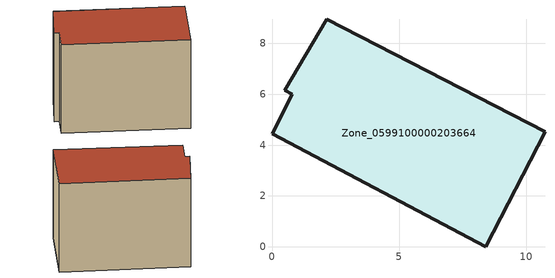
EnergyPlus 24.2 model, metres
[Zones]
Zone_0599100000203664
 floor ground (C_G): 2.15,8.95 10.73,4.52 8.4,0 0,4.45 0.8,6 0.49,6.16 z0
 wall outside (C_F): 0,4.45 8.4,0 10.73,4.52 2.15,8.95 0.49,6.16 0.8,6 0,4.45 z0:7.42
 roof outside (C_R): 2.15,8.95 0.49,6.16 0.8,6 0,4.45 8.4,0 10.73,4.52 z7.42
[BUILDING]
Pand.0599100000203664: North Axis=0; Terrain=City; Loads Convergence Tolerance Value=0.04; Temperature Convergence Tolerance Value=0.4; Solar Distribution=FullExterior; Maximum Number of Warmup Days=25; Minimum Number of Warmup Days=1
[Site:Location]
Rotterdam.The.Hague.AP_ZH_NLD Design_Conditions: Latitude=51.96; Longitude=4.45; Time Zone=1; Elevation=-4.5
[SITE:GROUNDTEMPERATURE:BUILDINGSURFACE]
18, 18, 18, 18, 18, 18, 18, 18, 18, 18, 18, 18
[MATERIAL] Thermal Absorptance=0.9; Solar Absorptance=0.7; Visible Absorptance=0.7
Name | Roughness | Thickness | Conductivity | Density | Specific Heat
G.TI.1946 | MediumSmooth | 0.15 | 1 | 540 | 1210
F.TI.1946 | Rough | 0.3 | 0.857143 | 1920 | 840
R.TI.1946 | MediumRough | 0.2 | 0.1 | 1500 | 1000
[CONSTRUCTION]
C_G: G.TI.1946
C_F: F.TI.1946
C_R: R.TI.1946
[ZONE]
Zone_0599100000203664: Type=1; Multiplier=1; Ceiling Height=Autocalculate; Volume=Autocalculate; Floor Area=autocalculate; Part of Total Floor Area=Yes
[ZONEINFILTRATION:DESIGNFLOWRATE]
Infil_Zone_0599100000203664: Zone or ZoneList or Space or SpaceList=Zone_0599100000203664; Schedule=AlwaysOn; Design Flow Rate Calculation Method=Flow/Area; Flow Rate per Floor Area=0.003; Constant Term Coefficient=1; Temperature Term Coefficient=0; Velocity Term Coefficient=0; Velocity Squared Term Coefficient=0
[HVACTEMPLATE:ZONE:IDEALLOADSAIRSYSTEM]
Zone_0599100000203664: Maximum Heating Supply Air Temperature=50; Minimum Cooling Supply Air Temperature=13; Maximum Heating Supply Air Humidity Ratio=0.0156; Minimum Cooling Supply Air Humidity Ratio=0.0077; Heating Limit=NoLimit; Cooling Limit=NoLimit; Dehumidification Control Type=ConstantSensibleHeatRatio; Cooling Sensible Heat Ratio=0.7; Dehumidification Setpoint=60; Humidification Control Type=None; Humidification Setpoint=30; Outdoor Air Method=None; Outdoor Air Flow Rate per Person=0.00944; Outdoor Air Flow Rate per Zone Floor Area=0; Outdoor Air Flow Rate per Zone=0; Demand Controlled Ventilation Type=None; Outdoor Air Economizer Type=NoEconomizer; Heat Recovery Type=None; Sensible Heat Recovery Effectiveness=0.7; Latent Heat Recovery Effectiveness=0.65
[ZONECONTROL:THERMOSTAT]
ThermostatControl_Zone_0599100000203664: Zone or ZoneList=Zone_0599100000203664; Control Type Schedule=DualSetpointControlType; Control 1=Thermostat_Zone_0599100000203664; Temperature Difference Between Cutout And Setpoint=0
[THERMOSTATSETPOINT:DUALSETPOINT]
Thermostat_Zone_0599100000203664: Heating Setpoint Temperature Schedule=HeatingSetpoint_Zone_0599100000203664; Cooling Setpoint Temperature Schedule=CoolingSetpoint_Zone_0599100000203664
[SCHEDULE:COMPACT]
HeatingSetpoint_Zone_0599100000203664: Through: 12/31, For: AllDays, Until: 24:00, 21
CoolingSetpoint_Zone_0599100000203664: Through: 12/31, For: AllDays, Until: 24:00, 24
DualSetpointControlType: Through: 12/31, For: AllDays, Until: 24:00, 4
AlwaysOn: Through: 12/31, For: AllDays, Until: 24:00, 1
